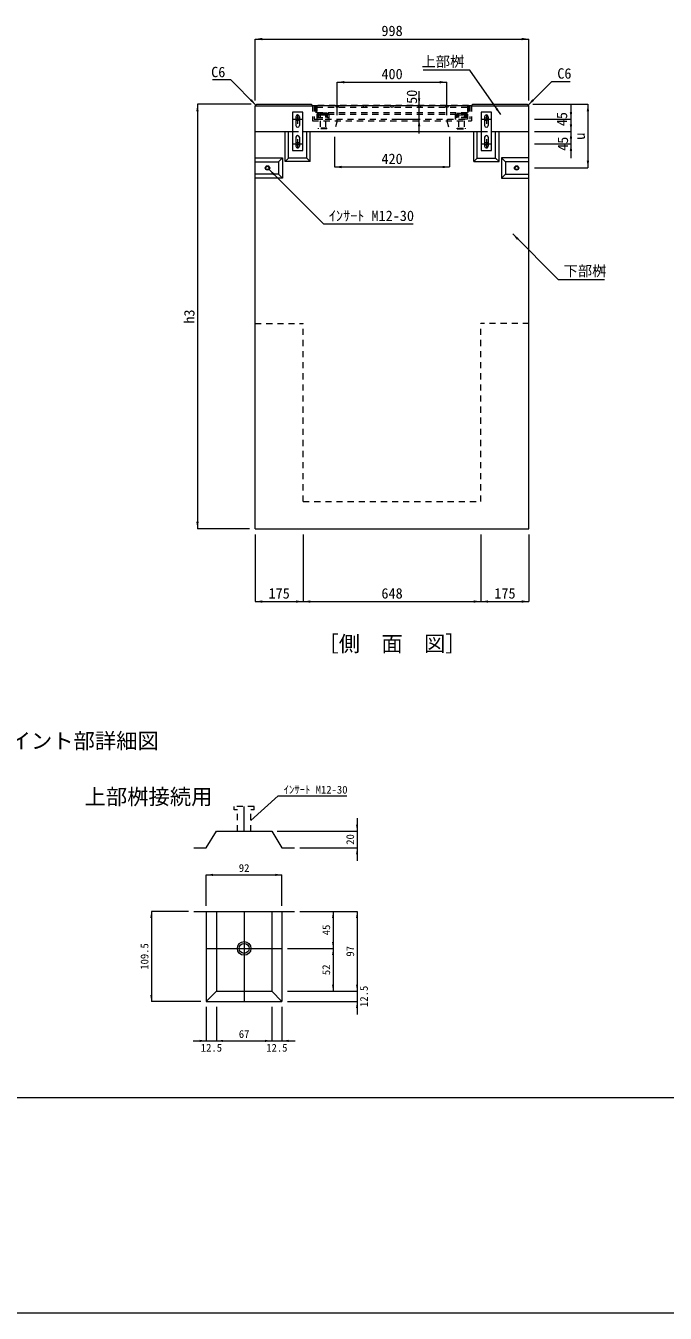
# Model space of a CAD drawing. Units: millimetres, scale not verified, with parts at other scales. Extents: x 63886 to 97934, y 3628 to 26930.
# Drawn here: x 67049 to 69379, y 3628 to 8324 of the extents above; entities that cross this region are included whole.
import ezdxf
from ezdxf.enums import TextEntityAlignment as Align

# ---------------------------------------------------------------- set-up
doc = ezdxf.new("R2010")
doc.units = ezdxf.units.MM
doc.header["$LTSCALE"] = 30
for name, pattern in [('USER1', [1.35, 0.75, -0.6]), ('USER3', [1.35, 0.75, -0.6]), ('USER5', [28.575, 19.05, -3.175, 3.175, -3.175])]:
    doc.linetypes.add(name, pattern=pattern)
for name, color, linetype, lineweight in [('0_2', 7, 'Continuous', 13), ('インサート', 3, 'USER1', 5), ('グレーチング', 7, 'Continuous', 5), ('ジョイントプレート', 7, 'Continuous', 9), ('中心線', 1, 'USER5', 9), ('受枠', 3, 'USER1', 5), ('図枠', 7, 'Continuous', 13), ('寸法線', 7, 'Continuous', 9), ('引出線', 4, 'Continuous', 9), ('本体', 2, 'Continuous', 5), ('補助線', 8, 'Continuous', 13)]:
    doc.layers.add(name, color=color, linetype=linetype, lineweight=lineweight)
doc.layers.add('文字', color=7, linetype='Continuous')
doc.styles.add('ＭＳ ゴシック', font='')
doc.styles.get('ＭＳ ゴシック').set_extended_font_data('MS Gothic')

# ---------------------------------------------------------------- blocks, each defined once
blk = doc.blocks.new('filled_arrow')
at = {"color": 0, "linetype": 'Continuous', "lineweight": -2}
blk.add_solid([(7.5, 1.25), (0, 0), (7.5, -1.25)], dxfattribs=at)

msp = doc.modelspace()

# ---------------------------------------------------------------- linework, layer by layer
at = {"layer": '0_2', "color": 1}
msp.add_line((86381.5, 3628.18), (63886.48, 3628.18), dxfattribs=at)
at = {"layer": 'インサート'}
for p, q in [((68146.26, 8004.97), (68116.26, 8004.97)), ((68116.26, 8004.97), (68116.26, 7989.97)), ((68121.26, 8004.97), (68121.26, 7989.97)), ((68141.26, 8004.97), (68141.26, 7989.97)), ((68146.26, 8004.97), (68146.26, 7989.97)), ((68621.26, 8004.97), (68621.26, 7989.97)), ((68621.26, 8004.97), (68651.26, 8004.97)), ((68626.26, 8004.97), (68626.26, 7989.97)), ((68646.26, 8004.97), (68646.26, 7989.97)), ((68651.26, 8004.97), (68651.26, 7989.97)), ((68146.26, 7950.97), (68116.26, 7950.97)), ((68116.26, 7947.97), (68116.26, 7950.97)), ((68146.26, 7947.97), (68116.26, 7947.97)), ((68121.26, 7977.97), (68121.26, 7950.97)), ((68141.26, 7977.97), (68141.26, 7950.97)), ((68146.26, 7947.97), (68146.26, 7950.97)), ((68621.26, 7950.97), (68651.26, 7950.97)), ((68621.26, 7947.97), (68621.26, 7950.97)), ((68621.26, 7947.97), (68651.26, 7947.97)), ((68626.26, 7977.97), (68626.26, 7950.97)), ((68646.26, 7977.97), (68646.26, 7950.97)), ((68651.26, 7947.97), (68651.26, 7950.97))]:
    msp.add_line(p, q, dxfattribs=at)
at = {"layer": 'インサート', "linetype": 'USER3', "lineweight": 13}
for p, q in [((67808.65, 5464.27), (67808.65, 5476.27)), ((67880.65, 5476.27), (67808.65, 5476.27)), ((67819.9, 5464.27), (67808.65, 5464.27)), ((67819.9, 5386.27), (67819.9, 5464.27)), ((67869.4, 5386.27), (67869.4, 5464.27)), ((67880.65, 5464.27), (67869.4, 5464.27)), ((67880.65, 5464.27), (67880.65, 5476.27))]:
    msp.add_line(p, q, dxfattribs=at)
at = {"layer": 'インサート', "linetype": 'Continuous'}
for centre, radius in [((68039.76, 7983.97), 6), ((68727.76, 7983.97), 6), ((68039.76, 7893.97), 6), ((68727.76, 7893.97), 6), ((67929.76, 7805.97), 8), ((67929.76, 7805.97), 6), ((68837.76, 7805.97), 8), ((68837.76, 7805.97), 6)]:
    msp.add_circle(centre, radius, dxfattribs=at)
at = {"layer": 'インサート', "linetype": 'Continuous', "lineweight": 13}
for radius in [24.75, 18]:
    msp.add_circle((67844.65, 4958.82), radius, dxfattribs=at)
at = {"layer": 'グレーチング', "linetype": 'USER1'}
for p, q in [((68104.76, 8033.97), (68104.76, 8008.97)), ((68662.76, 8033.97), (68104.76, 8033.97)), ((68109.26, 8033.97), (68109.26, 8001.97)), ((68658.26, 8033.97), (68658.26, 8001.97)), ((68662.76, 8033.97), (68662.76, 8008.97)), ((68658.26, 8025.97), (68109.26, 8025.97)), ((68109.26, 8007.97), (68658.26, 8007.97)), ((68109.26, 8001.97), (68658.26, 8001.97))]:
    msp.add_line(p, q, dxfattribs=at)
at = {"layer": 'グレーチング', "lineweight": 13}
for p, q in [((68104.76, 8008.97), (68109.26, 8008.97)), ((68662.76, 8008.97), (68658.26, 8008.97))]:
    msp.add_line(p, q, dxfattribs=at)
for centre in [(68183.76, 8029.97), (68283.76, 8029.97), (68383.76, 8029.97), (68483.76, 8029.97), (68583.76, 8029.97)]:
    msp.add_circle(centre, 4, dxfattribs=at)
at = {"layer": 'ジョイントプレート'}
for p, q in [((68033.26, 7992.47), (68033.26, 7960.47)), ((68046.26, 7992.47), (68046.26, 7960.47)), ((68721.26, 7992.47), (68721.26, 7960.47)), ((68734.26, 7992.47), (68734.26, 7960.47)), ((68033.26, 7917.47), (68033.26, 7885.47)), ((68046.26, 7917.47), (68046.26, 7885.47)), ((68721.26, 7917.47), (68721.26, 7885.47)), ((68734.26, 7917.47), (68734.26, 7885.47))]:
    msp.add_line(p, q, dxfattribs=at)
for points in [[(68058.76, 7868.97), (68058.76, 8008.97), (68020.76, 8008.97), (68020.76, 7868.97)], [(68746.76, 7868.97), (68746.76, 8008.97), (68708.76, 8008.97), (68708.76, 7868.97)]]:
    msp.add_lwpolyline(points, close=True, dxfattribs=at)
for centre, start, end in [((68039.76, 7992.47), 0, 180), ((68727.76, 7992.47), 0, 180), ((68039.76, 7960.47), 180, 0), ((68727.76, 7960.47), 180, 0), ((68039.76, 7917.47), 0, 180), ((68727.76, 7917.47), 0, 180), ((68039.76, 7885.47), 180, 0), ((68727.76, 7885.47), 180, 0)]:
    msp.add_arc(centre, 6.5, start, end, dxfattribs=at)
at = {"layer": '中心線'}
for p, q in [((68022.46, 7983.97), (68057.07, 7983.97)), ((68039.76, 8001.27), (68039.76, 7966.67)), ((68710.46, 7983.97), (68745.07, 7983.97)), ((68727.76, 8001.27), (68727.76, 7966.67)), ((68022.46, 7893.97), (68057.06, 7893.97)), ((68039.76, 7911.27), (68039.76, 7876.67)), ((68710.46, 7893.97), (68745.07, 7893.97)), ((68727.76, 7911.27), (68727.76, 7876.67))]:
    msp.add_line(p, q, dxfattribs=at)
at = {"layer": '受枠', "lineweight": 9}
for p, q in [((68093.76, 8033.97), (68093.76, 7977.97)), ((68093.76, 8033.97), (68673.76, 8033.97)), ((68099.76, 8033.97), (68099.76, 7983.97)), ((68667.76, 8033.97), (68667.76, 7983.97)), ((68673.76, 8033.97), (68673.76, 7977.97)), ((68099.76, 7983.97), (68667.76, 7983.97)), ((68182.76, 7983.97), (68182.76, 7977.97)), ((68584.76, 7983.97), (68584.76, 7977.97)), ((68093.76, 7977.97), (68673.76, 7977.97))]:
    msp.add_line(p, q, dxfattribs=at)
at = {"layer": '受枠'}
for p, q in [((68109.26, 8001.97), (68109.26, 7983.97)), ((68153.26, 8001.97), (68109.26, 8001.97)), ((68109.26, 7989.97), (68153.26, 7989.97)), ((68109.26, 7983.97), (68153.26, 7983.97)), ((68113.76, 8001.97), (68113.76, 7989.97)), ((68113.76, 7989.97), (68116.06, 7989.97)), ((68116.06, 7989.97), (68116.06, 7999.67)), ((68116.06, 7999.67), (68146.46, 7999.67)), ((68146.46, 7999.67), (68146.46, 7989.97)), ((68146.46, 7989.97), (68148.76, 7989.97)), ((68148.76, 7989.97), (68148.76, 8001.97)), ((68153.26, 8001.97), (68153.26, 7983.97)), ((68614.26, 8001.97), (68614.26, 7983.97)), ((68658.26, 8001.97), (68614.26, 8001.97)), ((68658.26, 7989.97), (68614.26, 7989.97)), ((68658.26, 7983.97), (68614.26, 7983.97)), ((68618.76, 7989.97), (68618.76, 8001.97)), ((68621.06, 7989.97), (68618.76, 7989.97)), ((68621.06, 7989.97), (68621.06, 7999.67)), ((68621.06, 7999.67), (68651.46, 7999.67)), ((68651.46, 7999.67), (68651.46, 7989.97)), ((68653.76, 7989.97), (68651.46, 7989.97)), ((68653.76, 8001.97), (68653.76, 7989.97)), ((68658.26, 8001.97), (68658.26, 7983.97))]:
    msp.add_line(p, q, dxfattribs=at)
at = {"layer": '図枠', "lineweight": 20}
msp.add_line((64510.23, 4414.85), (74510.23, 4414.85), dxfattribs=at)
at = {"layer": '寸法線'}
for p, q in [((67884.76, 8275.91), (68882.76, 8275.91)), ((67884.76, 8052.27), (67884.76, 8275.91)), ((68882.76, 8052.27), (68882.76, 8275.91)), ((68183.76, 8118.5), (68583.76, 8118.5)), ((68183.76, 7997.97), (68183.76, 8118.5)), ((68482.4, 7931.97), (68482.4, 8085.97)), ((68583.76, 7997.97), (68583.76, 8118.5)), ((67674.65, 8038.27), (67674.65, 6488.97)), ((67870.76, 8038.27), (67674.65, 8038.27)), ((68403.76, 8033.97), (68482.4, 8033.97)), ((68896.76, 8038.27), (69097.69, 8038.27)), ((69035.91, 8035.97), (69035.91, 7886.97)), ((69097.69, 8038.27), (69097.69, 7805.97)), ((68403.76, 7983.97), (68482.4, 7983.97)), ((68902.76, 7983.97), (69035.91, 7983.97)), ((69035.91, 7990.97), (69035.91, 7841.97)), ((68902.76, 7938.97), (69035.91, 7938.97)), ((68902.76, 7938.97), (69035.91, 7938.97)), ((68173.76, 7918.97), (68173.76, 7809.25)), ((68593.76, 7918.97), (68593.76, 7809.25)), ((68902.76, 7893.97), (69035.91, 7893.97)), ((68173.76, 7809.25), (68593.76, 7809.25)), ((68902.76, 7805.97), (69097.69, 7805.97)), ((67864.76, 6488.97), (67674.65, 6488.97)), ((67884.76, 6468.97), (67884.76, 6224.09)), ((68059.76, 6468.97), (68059.76, 6224.09)), ((68059.76, 6468.97), (68059.76, 6224.09)), ((68707.76, 6468.97), (68707.76, 6224.09)), ((68707.76, 6468.97), (68707.76, 6224.09)), ((68882.76, 6468.97), (68882.76, 6224.09)), ((67884.76, 6224.09), (68059.76, 6224.09)), ((68059.76, 6224.09), (68707.76, 6224.09)), ((68707.76, 6224.09), (68882.76, 6224.09))]:
    msp.add_line(p, q, dxfattribs=at)
at = {"layer": '寸法線', "lineweight": 13}
for p, q in [((68256.31, 5434.27), (68256.31, 5278.27)), ((67965.15, 5386.27), (68256.31, 5386.27)), ((68047.65, 5326.27), (68256.31, 5326.27)), ((67706.65, 5227.09), (67982.65, 5227.09)), ((67706.65, 5113.82), (67706.65, 5227.09)), ((67982.65, 5113.82), (67982.65, 5227.09)), ((67506.48, 5093.82), (67506.48, 4765.32)), ((67641.65, 5093.82), (67506.48, 5093.82)), ((68047.65, 5093.82), (68168.81, 5093.82)), ((68047.65, 5093.82), (68256.31, 5093.82)), ((68168.81, 5093.82), (68168.81, 4958.82)), ((68256.31, 5093.82), (68256.31, 4802.82)), ((68002.65, 4958.82), (68168.81, 4958.82)), ((68002.65, 4958.82), (68168.81, 4958.82)), ((68168.81, 4958.82), (68168.81, 4802.82)), ((68256.31, 4850.82), (68256.31, 4717.32)), ((68002.65, 4802.82), (68168.81, 4802.82)), ((68002.65, 4802.82), (68256.31, 4802.82)), ((68002.65, 4802.82), (68256.31, 4802.82)), ((67686.65, 4765.32), (67506.48, 4765.32)), ((67706.65, 4745.32), (67706.65, 4621.65)), ((67744.15, 4745.32), (67744.15, 4621.65)), ((67744.15, 4745.32), (67744.15, 4621.65)), ((67945.15, 4745.32), (67945.15, 4621.65)), ((67945.15, 4745.32), (67945.15, 4621.65)), ((67982.65, 4745.32), (67982.65, 4621.65)), ((68002.65, 4765.32), (68256.31, 4765.32)), ((67658.65, 4621.65), (67792.15, 4621.65)), ((67744.15, 4621.65), (67945.15, 4621.65)), ((67897.15, 4621.65), (68030.65, 4621.65))]:
    msp.add_line(p, q, dxfattribs=at)
at = {"layer": '引出線'}
for points in [[(67887.76, 8035.27), (67796.26, 8126.76), (67729.16, 8126.76)], [(68779.73, 8000.38), (68667.03, 8162.88), (68497.59, 8162.88)], [(68879.82, 8035.21), (68966.07, 8121.45), (69033.18, 8121.45)], [(67935.42, 7800.31), (68133.48, 7602.24), (68460.69, 7602.24)], [(68823.62, 7564.96), (68989.36, 7399.22), (69158.39, 7399.22)]]:
    msp.add_lwpolyline(points, dxfattribs=at)
at = {"layer": '引出線', "lineweight": 13}
msp.add_lwpolyline([(67869.4, 5425.27), (67968.8, 5516.09), (68219.21, 5516.09)], dxfattribs=at)
at = {"layer": '本体', "lineweight": 20}
for p, q in [((67890.76, 8038.27), (67884.76, 8032.27)), ((67884.76, 7938.97), (67884.76, 8032.27)), ((67890.76, 8038.27), (68089.46, 8038.27)), ((68093.76, 8033.97), (68089.46, 8038.27)), ((68093.76, 8033.97), (68673.76, 8033.97)), ((68673.76, 8033.97), (68678.05, 8038.27)), ((68678.05, 8038.27), (68876.76, 8038.27)), ((68876.76, 8038.27), (68882.76, 8032.27)), ((68882.76, 7938.97), (68882.76, 8032.27)), ((67884.76, 6488.97), (67884.76, 7938.97)), ((68882.76, 6488.97), (68882.76, 7938.97)), ((67884.76, 6488.97), (68882.76, 6488.97))]:
    msp.add_line(p, q, dxfattribs=at)
at = {"layer": '本体', "color": 7}
for p, q in [((67884.76, 8032.27), (68093.76, 8032.27)), ((68673.76, 8032.27), (68882.76, 8032.27))]:
    msp.add_line(p, q, dxfattribs=at)
at = {"layer": '本体', "lineweight": 9}
for p, q in [((67884.76, 7938.97), (68020.76, 7938.97)), ((67993.76, 7829.48), (67993.76, 7938.98)), ((68006.26, 7841.98), (68006.26, 7938.98)), ((68058.76, 7938.97), (68708.76, 7938.97)), ((68073.26, 7841.98), (68073.26, 7938.98)), ((68085.76, 7829.48), (68085.76, 7938.98)), ((68681.76, 7829.48), (68681.76, 7938.98)), ((68694.26, 7841.98), (68694.26, 7938.98)), ((68746.76, 7938.97), (68882.76, 7938.97)), ((68761.26, 7841.98), (68761.26, 7938.98)), ((68773.76, 7829.48), (68773.76, 7938.98)), ((67884.76, 7842.97), (67984.26, 7842.97)), ((67969.76, 7828.47), (67984.26, 7842.97)), ((67984.26, 7842.97), (67984.26, 7768.97)), ((68783.26, 7842.97), (68783.26, 7768.97)), ((68882.76, 7842.97), (68783.26, 7842.97)), ((68797.76, 7828.47), (68783.26, 7842.97)), ((67884.76, 7828.47), (67969.76, 7828.47)), ((67969.76, 7828.47), (67969.76, 7783.47)), ((68006.26, 7841.98), (67993.76, 7829.48)), ((68085.76, 7829.48), (67993.76, 7829.48)), ((68073.26, 7841.98), (68006.26, 7841.98)), ((68073.26, 7841.98), (68085.76, 7829.48)), ((68694.26, 7841.98), (68681.76, 7829.48)), ((68681.76, 7829.48), (68773.76, 7829.48)), ((68694.26, 7841.98), (68761.26, 7841.98)), ((68761.26, 7841.98), (68773.76, 7829.48)), ((68797.76, 7828.47), (68797.76, 7783.47)), ((68882.76, 7828.47), (68797.76, 7828.47)), ((67969.76, 7783.47), (67884.76, 7783.47)), ((67984.26, 7768.97), (67884.76, 7768.97)), ((67969.76, 7783.47), (67984.26, 7768.97)), ((68797.76, 7783.47), (68783.26, 7768.97)), ((68783.26, 7768.97), (68882.76, 7768.97)), ((68797.76, 7783.47), (68882.76, 7783.47))]:
    msp.add_line(p, q, dxfattribs=at)
at = {"layer": '本体', "linetype": 'USER1', "lineweight": 9}
for p, q in [((68020.76, 7938.97), (68058.76, 7938.97)), ((68708.76, 7938.97), (68746.76, 7938.97)), ((67884.76, 7238.97), (68059.76, 7238.97)), ((68059.76, 6588.97), (68059.76, 7238.97)), ((68707.76, 6588.97), (68707.76, 7238.97)), ((68882.76, 7238.97), (68707.76, 7238.97)), ((68059.76, 6588.97), (68707.76, 6588.97))]:
    msp.add_line(p, q, dxfattribs=at)
at = {"layer": '本体', "linetype": 'USER1'}
for p, q in [((68183.76, 7977.97), (68173.76, 7938.97)), ((68583.76, 7977.97), (68593.76, 7938.97))]:
    msp.add_line(p, q, dxfattribs=at)
at = {"layer": '本体', "lineweight": 13}
for p, q in [((67706.65, 5326.27), (67744.15, 5386.27)), ((67744.15, 5386.27), (67945.15, 5386.27)), ((67945.15, 5386.27), (67982.65, 5326.27)), ((67661.65, 5326.27), (67706.65, 5326.27)), ((67982.65, 5326.27), (68027.65, 5326.27)), ((67661.65, 5093.82), (68027.65, 5093.82)), ((67706.65, 5093.82), (67706.65, 4765.32)), ((67744.15, 5093.82), (67744.15, 4802.82)), ((67945.15, 5093.82), (67945.15, 4802.82)), ((67982.65, 5093.82), (67982.65, 4765.32)), ((67706.65, 4765.32), (67744.15, 4802.82)), ((67744.15, 4802.82), (67945.15, 4802.82)), ((67945.15, 4802.82), (67982.65, 4765.32)), ((67706.65, 4765.32), (67982.65, 4765.32))]:
    msp.add_line(p, q, dxfattribs=at)
at = {"layer": '補助線'}
for p, q in [((67844.65, 5386.27), (67844.65, 5476.27)), ((67844.65, 5093.82), (67844.65, 4765.32)), ((67706.65, 4958.82), (67982.65, 4958.82))]:
    msp.add_line(p, q, dxfattribs=at)

# ---------------------------------------------------------------- block references
at = {"layer": '寸法線', "xscale": 3.47, "yscale": 3.47}
for p in [(67884.76, 8275.91), (68183.76, 8118.5), (68173.76, 7809.25), (67884.76, 6224.09), (68059.76, 6224.09), (68707.76, 6224.09)]:
    msp.add_blockref('filled_arrow', p, dxfattribs=at)
for p, rotation in [((68882.76, 8275.91), 180), ((68583.76, 8118.5), 180), ((67674.65, 8038.27), 270), ((68482.4, 8033.97), 90), ((69097.69, 8038.27), 270), ((68482.4, 7983.97), 270), ((69035.91, 7983.97), 90), ((69035.91, 7938.97), 90), ((69035.91, 7938.97), 270), ((69035.91, 7893.97), 270), ((68593.76, 7809.25), 180), ((69097.69, 7805.97), 90), ((67674.65, 6488.97), 90), ((68059.76, 6224.09), 180), ((68707.76, 6224.09), 180), ((68882.76, 6224.09), 180)]:
    msp.add_blockref('filled_arrow', p, dxfattribs=dict(at, rotation=rotation))
at = {"layer": '寸法線', "lineweight": 13, "xscale": 3.2, "yscale": 3.2}
for p, rotation in [((68256.31, 5386.27), 90), ((68256.31, 5326.27), 270), ((67982.65, 5227.09), 180), ((67506.48, 5093.82), 270), ((68168.81, 5093.82), 270), ((68256.31, 5093.82), 270), ((68168.81, 4958.82), 90), ((68168.81, 4958.82), 270), ((68168.81, 4802.82), 90), ((68256.31, 4802.82), 90), ((68256.31, 4802.82), 90), ((67506.48, 4765.32), 90), ((68256.31, 4765.32), 270), ((67706.65, 4621.65), 180), ((67945.15, 4621.65), 180), ((67945.15, 4621.65), 180)]:
    msp.add_blockref('filled_arrow', p, dxfattribs=dict(at, rotation=rotation))
for p in [(67706.65, 5227.09), (67744.15, 4621.65), (67744.15, 4621.65), (67982.65, 4621.65)]:
    msp.add_blockref('filled_arrow', p, dxfattribs=at)
at = {"layer": '引出線', "xscale": 3.47, "yscale": 3.47}
for p, rotation in [((67887.76, 8035.27), 135), ((68879.82, 8035.21), 45), ((68779.73, 8000.38), 124.7), ((67935.42, 7800.31), 315), ((68823.62, 7564.96), 315)]:
    msp.add_blockref('filled_arrow', p, dxfattribs=dict(at, rotation=rotation))
at = {"layer": '引出線', "lineweight": 13, "xscale": 0.16, "yscale": 0.16, "rotation": 42.4}
msp.add_blockref('filled_arrow', (67869.4, 5425.27), dxfattribs=at)

# ---------------------------------------------------------------- texts
at = {"layer": '寸法線', "style": 'ＭＳ ゴシック'}
for s, height, p in [('998', 37.98, (68383.76, 8305.91)), ('400', 37.98, (68383.76, 8148.5)), ('420', 37.98, (68383.76, 7839.25)), ('175', 37.98, (67972.26, 6254.09)), ('648', 37.98, (68383.76, 6254.09)), ('175', 37.98, (68795.26, 6254.09)), ('92', 28.48, (67844.65, 5252.09)), ('67', 28.48, (67844.65, 4646.65)), ('12.5', 28.48, (67725.4, 4596.65)), ('12.5', 28.48, (67963.9, 4596.65))]:
    msp.add_text(s, height=height, dxfattribs=at).set_placement(p, align=Align.MIDDLE_CENTER)
for s, height, p in [('50', 37.98, (68455.81, 8065.33)), ('45', 37.98, (69003.01, 7983.97)), ('45', 37.98, (69006.23, 7893.97)), ('u', 37.98, (69067.69, 7922.12)), ('h3', 37.98, (67644.65, 7263.62)), ('20', 28.48, (68231.31, 5356.27)), ('45', 28.48, (68143.81, 5026.32)), ('109.5', 28.48, (67481.48, 4929.57)), ('97', 28.48, (68231.31, 4948.32)), ('52', 28.48, (68143.81, 4880.82)), ('12.5', 28.48, (68281.31, 4784.07))]:
    msp.add_text(s, height=height, rotation=90, dxfattribs=at).set_placement(p, align=Align.MIDDLE_CENTER)
at = {"layer": '引出線', "style": 'ＭＳ ゴシック'}
for s, p in [('C6', (67776.26, 8174.76)), ('上部桝', (68647.03, 8212.91))]:
    msp.add_text(s, height=37.98, dxfattribs=at).set_placement(p, align=Align.TOP_RIGHT)
for s, height, p in [('C6', 37.98, (68986.07, 8169.45)), ('ｲﾝｻｰﾄ M12-30', 37.98, (68153.48, 7650.24)), ('下部桝', 37.98, (69009.36, 7449.25)), ('ｲﾝｻｰﾄ M12-30', 28.48, (67988.8, 5552.09))]:
    msp.add_text(s, height=height, dxfattribs=at).set_placement(p, align=Align.TOP_LEFT)
at = {"layer": '文字', "style": 'ＭＳ ゴシック'}
msp.add_text('［側\u3000面\u3000図］', height=56.96, dxfattribs=at).set_placement((68383.76, 6024.88), align=Align.BOTTOM_CENTER)
for s, p in [('ジョイント部詳細図', (66834.55, 5670.35)), ('上部桝接続用', (67263.12, 5466.84))]:
    msp.add_text(s, height=56.96, dxfattribs=at).set_placement(p, align=Align.BOTTOM_LEFT)

doc.saveas('drawing.dxf')
